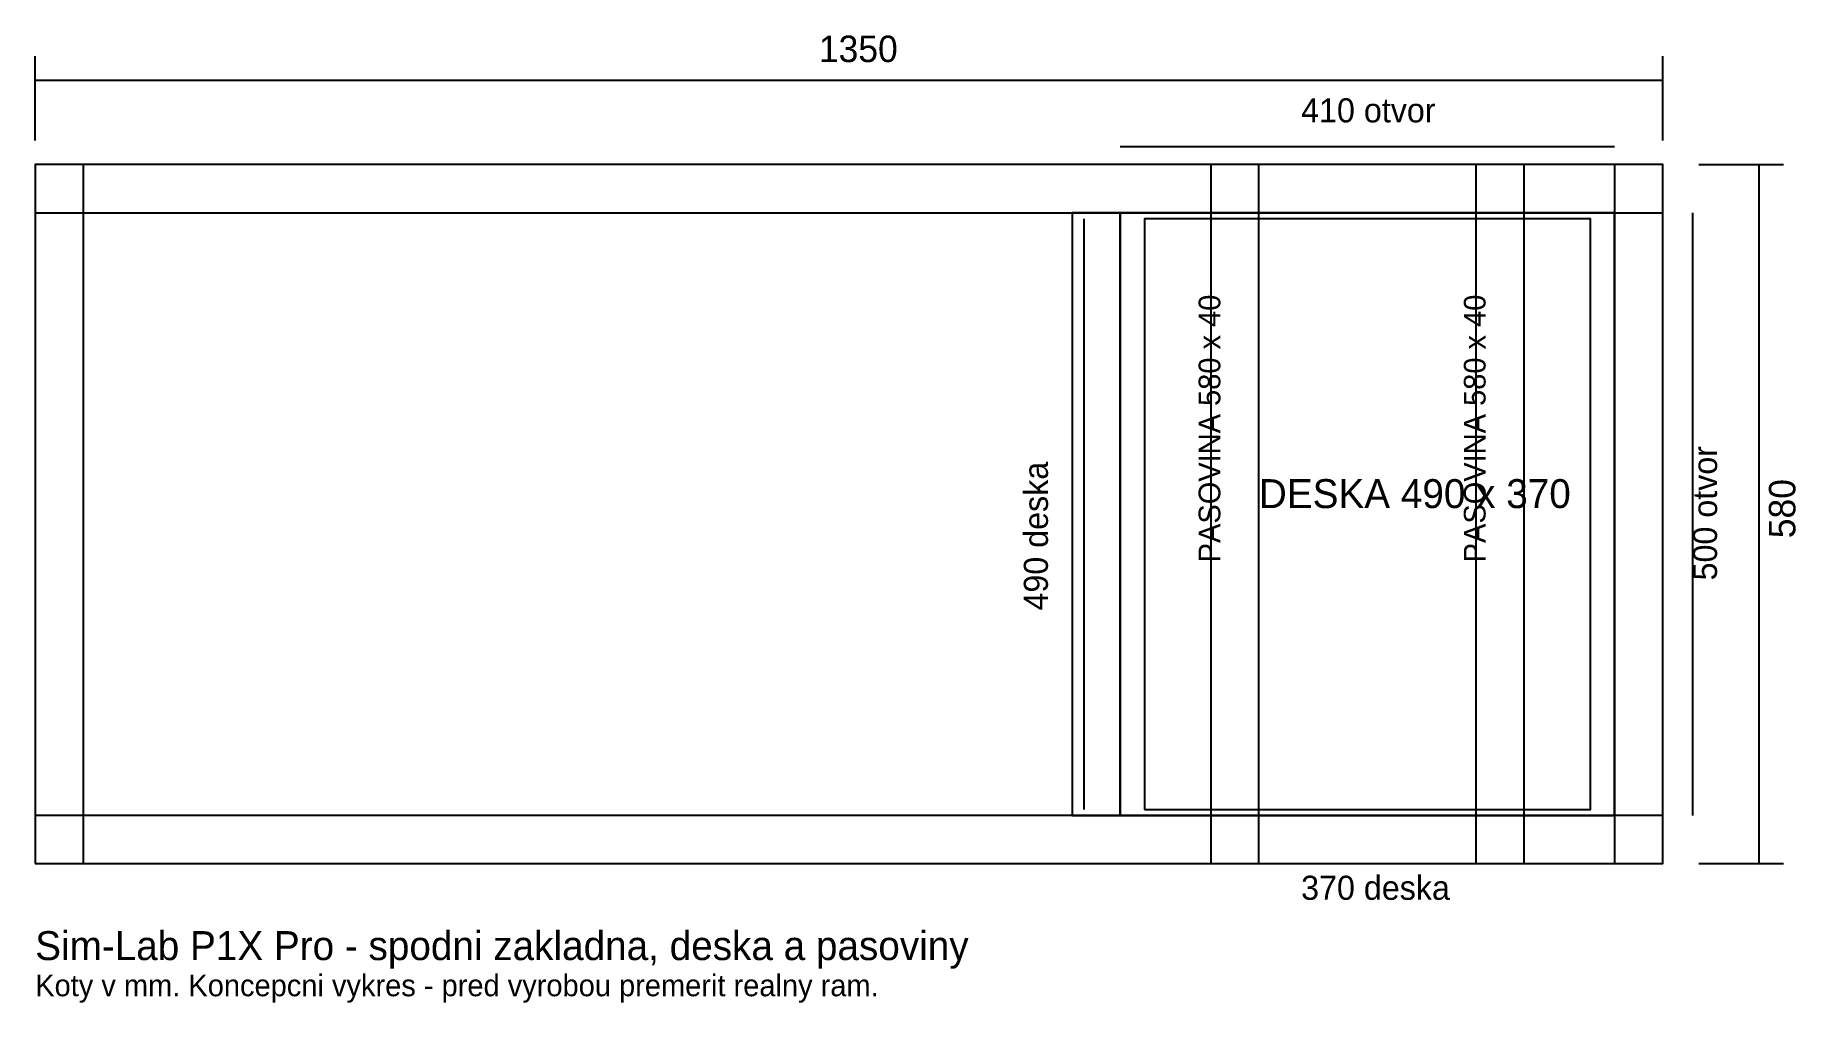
# Model space of a CAD drawing. Header units: millimetres. Extents: x 0 to 1460, y -115 to 687.
import ezdxf

# ---------------------------------------------------------------- set-up
doc = ezdxf.new("R2010")
doc.units = ezdxf.units.MM
for name, color, linetype in [('DESKA', 5, 'CONTINUOUS'), ('KOTY', 3, 'CONTINUOUS'), ('OTVOR', 8, 'CONTINUOUS'), ('PASOVINY', 9, 'CONTINUOUS'), ('RAM', 7, 'CONTINUOUS'), ('TEXT', 2, 'CONTINUOUS')]:
    doc.layers.add(name, color=color, linetype=linetype)

msp = doc.modelspace()

# ---------------------------------------------------------------- linework, layer by layer
at = {"layer": 'DESKA'}
msp.add_lwpolyline([(920, 45), (1290, 45), (1290, 535), (920, 535)], close=True, dxfattribs=at)
at = {"layer": 'KOTY'}
for p, q in [((0, 600), (0, 670)), ((1350, 600), (1350, 670)), ((0, 650), (1350, 650)), ((900, 595), (1310, 595)), ((1380, 580), (1450, 580)), ((1430, 0), (1430, 580)), ((870, 45), (870, 535)), ((1375, 40), (1375, 540)), ((920, 0), (1290, 0)), ((1380, 0), (1450, 0))]:
    msp.add_line(p, q, dxfattribs=at)
at = {"layer": 'OTVOR'}
msp.add_lwpolyline([(900, 40), (1310, 40), (1310, 540), (900, 540)], close=True, dxfattribs=at)
at = {"layer": 'PASOVINY'}
for points in [[(975, 0), (1015, 0), (1015, 580), (975, 580)], [(1195, 0), (1235, 0), (1235, 580), (1195, 580)]]:
    msp.add_lwpolyline(points, close=True, dxfattribs=at)
at = {"layer": 'RAM'}
for points in [[(0, 540), (1350, 540), (1350, 580), (0, 580)], [(0, 0), (40, 0), (40, 580), (0, 580)], [(1310, 0), (1350, 0), (1350, 580), (1310, 580)], [(860, 40), (900, 40), (900, 540), (860, 540)], [(0, 0), (1350, 0), (1350, 40), (0, 40)]]:
    msp.add_lwpolyline(points, close=True, dxfattribs=at)

# ---------------------------------------------------------------- texts
at = {"layer": 'TEXT'}
for s, height, p in [('1350', 22, (650, 665)), ('410 otvor', 20, (1050, 615)), ('DESKA 490 x 370', 24, (1015, 295)), ('370 deska', 20, (1050, -30)), ('Sim-Lab P1X Pro - spodni zakladna, deska a pasoviny', 24, (0, -80)), ('Koty v mm. Koncepcni vykres - pred vyrobou premerit realny ram.', 18, (0, -110))]:
    msp.add_text(s, height=height, dxfattribs=at).set_placement(p)
for s, height, p in [('PASOVINA 580 x 40', 18, (983, 250)), ('PASOVINA 580 x 40', 18, (1203, 250)), ('500 otvor', 20, (1395, 235)), ('490 deska', 20, (840, 210)), ('580', 22, (1460, 270))]:
    msp.add_text(s, height=height, rotation=90, dxfattribs=at).set_placement(p)

doc.saveas('drawing.dxf')
